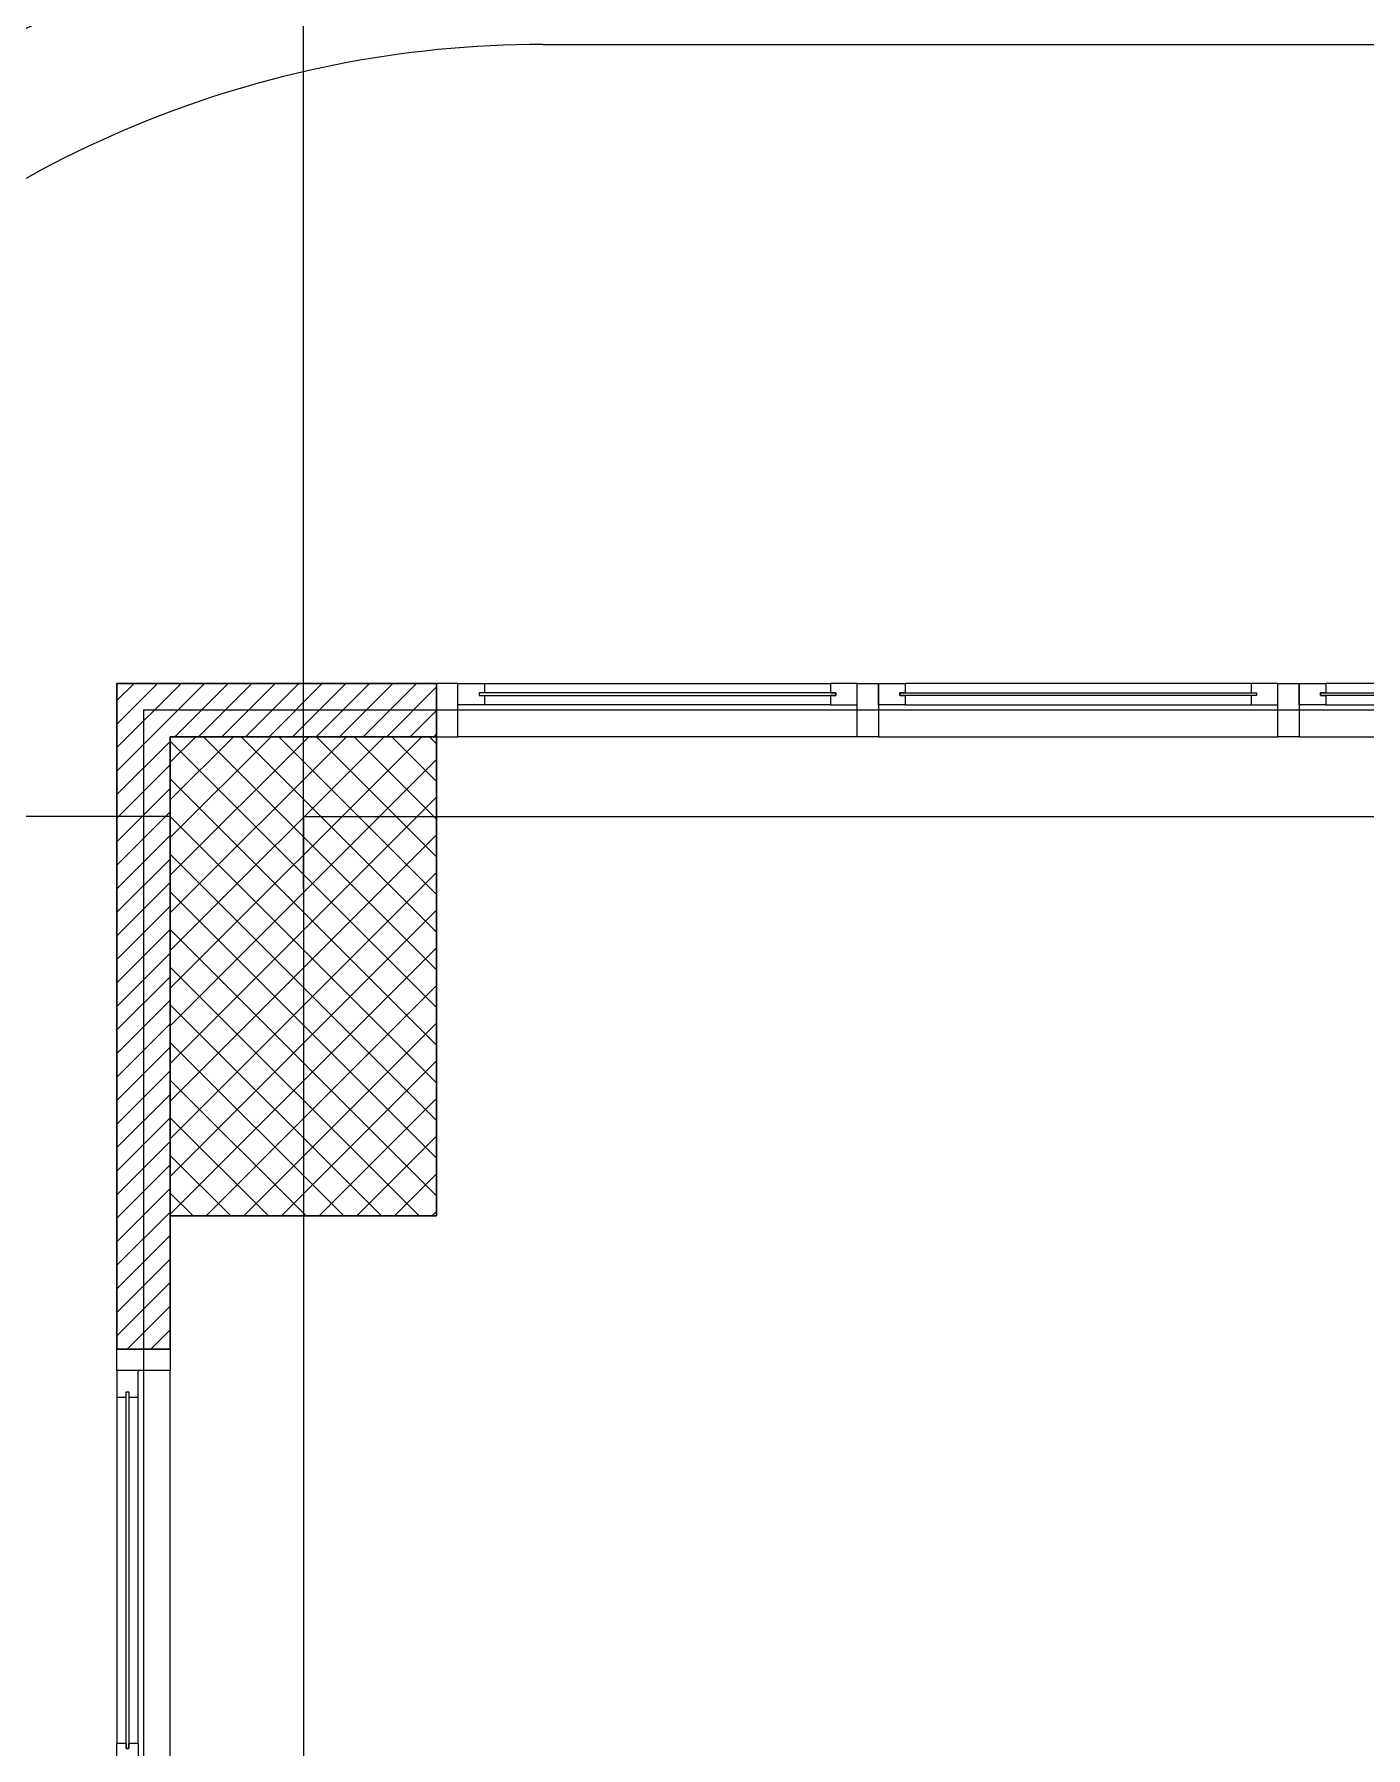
# Model space of a CAD drawing. Header units: inches. Extents: x 0 to 558, y -1 to 295.
# Drawn here: x 188.982 to 191.482, y 187.923 to 191.141 of the extents above; entities that cross this region are included whole.
import ezdxf

# ---------------------------------------------------------------- set-up
doc = ezdxf.new("R2010")
doc.units = ezdxf.units.IN
doc.header["$MEASUREMENT"] = 0
doc.linetypes.add('$0$HIDDEN', pattern=[0.375, 0.25, -0.125])
doc.linetypes.add('HelipadXX$0$Core-03$0$HIDDEN', pattern=[0.375, 0.25, -0.125])
for name, color, linetype, lineweight in [('ars', 11, 'Continuous', 0), ('ARSIR', 31, 'Continuous', 5), ('ARSIR BETON', 8, 'Continuous', 5), ('DINDING2', 146, 'Continuous', 5), ('KOL', 1, 'Continuous', 30), ('lan', 7, 'Continuous', 15), ('RUMPUT', 93, 'Continuous', 0), ('SANITAIR', 15, 'Continuous', 9)]:
    doc.layers.add(name, color=color, linetype=linetype, lineweight=lineweight)
doc.layers.add('as', color=1, linetype='Continuous', plot=False)
for name, color, linetype in [('KACA', 151, 'Continuous'), ('Kusen', 30, 'Continuous'), ('LANTAI', 57, 'Continuous')]:
    doc.layers.add(name, color=color, linetype=linetype)
doc.layers.add('POLYLINE TPAK', color=4, linetype='Continuous', lineweight=20, plot=False)
pattern_1 = [(86.66968846814034, (37.07979678488971, 226.1472495293129), (-0.5066041251576352, 0.5692059985833484), [0.1428749999999999, -0.9347549999999997]), (41.66968846814034, (37.07979678488971, 226.1472495293129), (-0.5066044704663831, 0.5692063865624448), [0.142875, -0.6191249999999999]), (131.6696884681403, (37.07979678488971, 226.1472495293129), (-0.5692063865624448, -0.5066044704663831), [0.142875, -0.6191249999999999])]

# ---------------------------------------------------------------- blocks, each defined once
blk = doc.blocks.new('k3')
at = {"layer": 'ars'}
h = blk.add_hatch(dxfattribs=at)
h.set_pattern_fill('_USER', color=256, scale=0.05, angle=45, double=1, pattern_type=0)
h.set_pattern_definition([(45, (0, -5.050000000000011), (-0.03535533905932738, 0.03535533905932738), []), (135, (0, -5.050000000000011), (-0.03535533905932738, -0.03535533905932738), [])])
h.paths.add_polyline_path([(-0.25, -0.4500000000000011), (0.25, -0.4500000000000011), (0.25, 0.4499999999999993), (-0.25, 0.4499999999999993)])
at = {"layer": 'KOL'}
blk.add_lwpolyline([(-0.25, -0.4500000000000011), (0.25, -0.4500000000000011), (0.25, 0.4499999999999993), (-0.25, 0.4499999999999993)], close=True, dxfattribs=at)
blk = doc.blocks.new('BV 241')
at = {"layer": 'Kusen'}
for p, q in [((-1.114999999999839, 0.1000000000001933), (-0.4650000000002024, 0.1000000000001933)), ((0.3249999999998181, 0.1000000000001933), (-0.3249999999998181, 0.1000000000001933)), ((1.114999999999839, 0.1000000000000227), (0.4650000000002024, 0.1000000000000227)), ((-0.4650000000002024, 0.05999999999994543), (-1.114999999999839, 0.05999999999994543)), ((-0.3249999999998181, 0.05999999999994543), (0.3249999999998181, 0.05999999999994543)), ((0.4650000000002024, 0.0599999999997749), (1.114999999999839, 0.0599999999997749)), ((-0.4150000000000205, 0), (-1.16500000000002, 0)), ((-0.375, 0), (0.375, 0)), ((0.4150000000000205, -1.70530256582424e-13), (1.16500000000002, -1.70530256582424e-13))]:
    blk.add_line(p, q, dxfattribs=at)
for points in [[(-1.205000000000041, 0), (-1.16500000000002, 0), (-1.16500000000002, 0.1000000000000227), (-1.205000000000041, 0.1000000000000227)], [(-0.375, 0), (-0.4150000000000205, 0), (-0.4150000000000205, 0.1000000000000227), (-0.375, 0.1000000000000227)], [(0.4150000000000205, 0), (0.375, 0), (0.375, 0.1000000000000227), (0.4150000000000205, 0.1000000000000227)], [(1.205000000000041, -1.70530256582424e-13), (1.16500000000002, -1.70530256582424e-13), (1.16500000000002, 0.09999999999985221), (1.205000000000041, 0.09999999999985221)]]:
    blk.add_lwpolyline(points, close=True, dxfattribs=at)
for points in [[(-1.114999999999839, 0.07749999999998636), (-1.114999999999839, 0.05999999999994543), (-1.16500000000002, 0.05999999999994543), (-1.16500000000002, 0.1000000000000227), (-1.114999999999839, 0.1000000000000227), (-1.114999999999839, 0.08249999999998181), (-1.125000000000057, 0.08249999999998181), (-1.125000000000057, 0.07749999999998636), (-1.114999999999839, 0.07749999999998636)], [(-0.4650000000002024, 0.07750000000015689), (-0.4650000000002024, 0.06000000000011596), (-0.4150000000000205, 0.06000000000011596), (-0.4149999999999636, 0.1000000000001933), (-0.4650000000002024, 0.1000000000001933), (-0.4650000000002024, 0.08250000000015234), (-0.4549999999999841, 0.08250000000015234), (-0.4549999999999841, 0.07750000000015689), (-0.4650000000002024, 0.07750000000015689)], [(-0.3249999999998181, 0.07750000000015689), (-0.3249999999998181, 0.06000000000011596), (-0.375, 0.06000000000011596), (-0.3750000000000568, 0.1000000000001933), (-0.3249999999998181, 0.1000000000001933), (-0.3249999999998181, 0.08250000000015234), (-0.3350000000000364, 0.08250000000015234), (-0.3350000000000364, 0.07750000000015689), (-0.3249999999998181, 0.07750000000015689)], [(0.3249999999998181, 0.07749999999998636), (0.3249999999998181, 0.05999999999994543), (0.375, 0.05999999999994543), (0.375, 0.1000000000000227), (0.3249999999998181, 0.1000000000000227), (0.3249999999998181, 0.08249999999998181), (0.3350000000000364, 0.08249999999998181), (0.3350000000000364, 0.07749999999998636), (0.3249999999998181, 0.07749999999998636)], [(0.4650000000002024, 0.07749999999998636), (0.4650000000002024, 0.05999999999994543), (0.4150000000000205, 0.05999999999994543), (0.4149999999999636, 0.1000000000000227), (0.4650000000002024, 0.1000000000000227), (0.4650000000002024, 0.08249999999998181), (0.4549999999999841, 0.08249999999998181), (0.4549999999999841, 0.07749999999998636), (0.4650000000002024, 0.07749999999998636)], [(1.114999999999839, 0.07749999999981583), (1.114999999999839, 0.0599999999997749), (1.16500000000002, 0.0599999999997749), (1.16500000000002, 0.09999999999985221), (1.114999999999839, 0.09999999999985221), (1.114999999999839, 0.08249999999981128), (1.125000000000057, 0.08249999999981128), (1.125000000000057, 0.07749999999981583), (1.114999999999839, 0.07749999999981583)]]:
    blk.add_lwpolyline(points, dxfattribs=at)
at = {"layer": 'Kusen', "color": 141}
for points in [[(-1.125000000000057, 0.07750000000015689), (-0.4549999999999841, 0.07750000000015689), (-0.4549999999999841, 0.08249999999998181), (-1.125000000000057, 0.08249999999998181)], [(0.3350000000000364, 0.07750000000015689), (-0.3350000000000364, 0.07750000000015689), (-0.3350000000000364, 0.08249999999998181), (0.3350000000000364, 0.08249999999998181)], [(1.125000000000057, 0.07749999999998636), (0.4549999999999841, 0.07749999999998636), (0.4549999999999841, 0.08249999999981128), (1.125000000000057, 0.08249999999981128)]]:
    blk.add_lwpolyline(points, close=True, dxfattribs=at)
blk = doc.blocks.new('BV 320')
at = {"layer": 'KACA'}
for points in [[(0.02750000000031605, 3.120000000000118), (0.02750000000031605, 2.450000000000045), (0.03250000000014097, 2.450000000000045), (0.03250000000014097, 3.120000000000118)], [(0.02750000000031605, 2.330000000000098), (0.02750000000031605, 1.660000000000025), (0.03250000000014097, 1.660000000000025), (0.03250000000014097, 2.330000000000098)], [(0.02750000000031605, 0.8700000000000045), (0.02750000000031605, 1.540000000000077), (0.03250000000014097, 1.540000000000077), (0.03250000000014097, 0.8700000000000045)], [(0.02750000000014552, 0.07999999999998408), (0.02750000000014552, 0.7500000000000568), (0.03249999999997044, 0.7500000000000568), (0.03249999999997044, 0.07999999999998408)]]:
    blk.add_lwpolyline(points, close=True, dxfattribs=at)
at = {"layer": 'Kusen'}
for p, q in [((-0.04999999999984084, 2.410000000000082), (-0.04999999999984084, 3.160000000000082)), ((0.01000000000010459, 2.460000000000264), (0.01000000000010459, 3.1099999999999)), ((0.05000000000035243, 3.1099999999999), (0.05000000000035243, 2.460000000000264)), ((-0.04999999999984084, 1.620000000000061), (-0.04999999999984084, 2.370000000000061)), ((0.01000000000010459, 1.670000000000243), (0.01000000000010459, 2.319999999999879)), ((0.05000000000035243, 2.319999999999879), (0.05000000000035243, 1.670000000000243)), ((-0.04999999999984084, 1.580000000000041), (-0.04999999999984084, 0.8300000000000409)), ((0.01000000000010459, 1.529999999999859), (0.01000000000010459, 0.8800000000002228)), ((0.05000000000035243, 0.8800000000002228), (0.05000000000035243, 1.529999999999859)), ((-0.05000000000001137, 0.7900000000000205), (-0.05000000000001137, 0.04000000000002046)), ((0.009999999999934062, 0.7399999999998386), (0.009999999999934062, 0.09000000000020236)), ((0.0500000000001819, 0.09000000000020236), (0.0500000000001819, 0.7399999999998386))]:
    blk.add_line(p, q, dxfattribs=at)
for points in [[(-0.04999999999984084, 3.200000000000102), (-0.04999999999984084, 3.160000000000082), (0.0500000000001819, 3.160000000000082), (0.0500000000001819, 3.200000000000102)], [(-0.04999999999984084, 2.410000000000082), (-0.04999999999984084, 2.370000000000061), (0.0500000000001819, 2.370000000000061), (0.0500000000001819, 2.410000000000082)], [(-0.04999999999984084, 1.580000000000041), (-0.04999999999984084, 1.620000000000061), (0.0500000000001819, 1.620000000000061), (0.0500000000001819, 1.580000000000041)], [(-0.04999999999984084, 0.7900000000000205), (-0.04999999999984084, 0.8300000000000409), (0.0500000000001819, 0.8300000000000409), (0.0500000000001819, 0.7900000000000205)], [(-0.05000000000001137, 0), (-0.05000000000001137, 0.04000000000002046), (0.05000000000001137, 0.04000000000002046), (0.05000000000001137, 0)]]:
    blk.add_lwpolyline(points, close=True, dxfattribs=at)
for points in [[(0.02750000000014552, 3.1099999999999), (0.01000000000010459, 3.1099999999999), (0.01000000000010459, 3.160000000000082), (0.0500000000001819, 3.160000000000082), (0.0500000000001819, 3.1099999999999), (0.03250000000014097, 3.1099999999999), (0.03250000000014097, 3.120000000000118), (0.02750000000014552, 3.120000000000118), (0.02750000000014552, 3.1099999999999)], [(0.02750000000031605, 2.460000000000264), (0.01000000000027512, 2.460000000000264), (0.01000000000027512, 2.410000000000082), (0.05000000000035243, 2.410000000000025), (0.05000000000035243, 2.460000000000264), (0.0325000000003115, 2.460000000000264), (0.0325000000003115, 2.450000000000045), (0.02750000000031605, 2.450000000000045), (0.02750000000031605, 2.460000000000264)], [(0.02750000000014552, 2.319999999999879), (0.01000000000010459, 2.319999999999879), (0.01000000000010459, 2.370000000000061), (0.0500000000001819, 2.370000000000061), (0.0500000000001819, 2.319999999999879), (0.03250000000014097, 2.319999999999879), (0.03250000000014097, 2.330000000000098), (0.02750000000014552, 2.330000000000098), (0.02750000000014552, 2.319999999999879)], [(0.02750000000031605, 1.670000000000243), (0.01000000000027512, 1.670000000000243), (0.01000000000027512, 1.620000000000061), (0.05000000000035243, 1.620000000000005), (0.05000000000035243, 1.670000000000243), (0.0325000000003115, 1.670000000000243), (0.0325000000003115, 1.660000000000025), (0.02750000000031605, 1.660000000000025), (0.02750000000031605, 1.670000000000243)], [(0.02750000000031605, 1.529999999999859), (0.01000000000027512, 1.529999999999859), (0.01000000000027512, 1.580000000000041), (0.05000000000035243, 1.580000000000098), (0.05000000000035243, 1.529999999999859), (0.0325000000003115, 1.529999999999859), (0.0325000000003115, 1.540000000000077), (0.02750000000031605, 1.540000000000077), (0.02750000000031605, 1.529999999999859)], [(0.02750000000014552, 0.8800000000002228), (0.01000000000010459, 0.8800000000002228), (0.01000000000010459, 0.8300000000000409), (0.0500000000001819, 0.8300000000000409), (0.0500000000001819, 0.8800000000002228), (0.03250000000014097, 0.8800000000002228), (0.03250000000014097, 0.8700000000000045), (0.02750000000014552, 0.8700000000000045), (0.02750000000014552, 0.8800000000002228)], [(0.02750000000014552, 0.7399999999998386), (0.01000000000010459, 0.7399999999998386), (0.01000000000010459, 0.7900000000000205), (0.0500000000001819, 0.7900000000000773), (0.0500000000001819, 0.7399999999998386), (0.03250000000014097, 0.7399999999998386), (0.03250000000014097, 0.7500000000000568), (0.02750000000014552, 0.7500000000000568), (0.02750000000014552, 0.7399999999998386)], [(0.02749999999997499, 0.09000000000020236), (0.009999999999934062, 0.09000000000020236), (0.009999999999934062, 0.04000000000002046), (0.05000000000001137, 0.04000000000002046), (0.05000000000001137, 0.09000000000020236), (0.03249999999997044, 0.09000000000020236), (0.03249999999997044, 0.07999999999998408), (0.02749999999997499, 0.07999999999998408), (0.02749999999997499, 0.09000000000020236)]]:
    blk.add_lwpolyline(points, dxfattribs=at)
blk = doc.blocks.new('A-DAS')
at = {"layer": 'ars'}
h = blk.add_hatch(dxfattribs=at)
h.set_pattern_fill('ANSI31', color=256, scale=0.25, angle=180, style=0)
h.set_pattern_definition([(225, (-38.15000000149389, 51.299999261005), (0.0220970869120796, -0.02209708691207962), [])])
h.paths.add_polyline_path([(-38.0500000014939, 46.39999926113563), (-38.15000000149389, 46.39999926113562), (-38.15000000149389, 45.29999926098631), (-37.55000000151234, 45.29999926098631), (-37.5500000015122, 45.39999926098632), (-38.0500000014939, 45.3999992609817)])
h.paths.add_polyline_path([(-38.0500000014939, 54.44999976797159), (-38.14999919017491, 54.44999774021649), (-38.15000000149389, 53.09999952588321), (-38.0500000014939, 53.09999926284119)])
h.paths.add_polyline_path([(-38.15000000132464, 57.64999875409312), (-38.0500000014939, 57.64999875409517), (-38.0500000014939, 58.79999926100184), (-37.55000000009635, 58.79999926099723), (-37.55000000009635, 58.89999926097094), (-38.15000000149389, 58.89999926099723)])
at = {"layer": 'as'}
for q in [(36.59999999776103, 58.64999926097856), (-37.8000000014939, 43.04999926112166)]:
    blk.add_line((-37.8000000014939, 58.64999926097856), q, dxfattribs=at)
at = {"layer": 'as', "linetype": '$0$HIDDEN'}
blk.add_arc((-37.34999911737144, 58.09999839432943), 2.5, 89.99999999991859, 180.0000000060586, dxfattribs=at)
at = {"layer": 'KOL'}
blk.add_lwpolyline([(-37.5500000014939, 58.79999926100183), (-37.55000000097196, 58.89999919106101), (-38.15000000149389, 58.89999926099723), (-38.15000000149392, 57.64999875409414), (-38.0500000014939, 57.64999875409414), (-38.0500000014939, 58.79999926100183)], close=True, dxfattribs=at)
at = {"layer": 'lan'}
blk.add_line((-37.3499991173686, 60.09999839432943), (-31.69999923708772, 60.09999835248625), dxfattribs=at)
for centre in [(-37.34999911735291, 58.09999839432943), (-37.34999911737144, 58.09999839432943)]:
    blk.add_arc(centre, 2, 89.99999999991859, 180.0000000060586, dxfattribs=at)
at = {"layer": 'POLYLINE TPAK', "color": 3}
blk.add_lwpolyline([(24.15000213688324, 58.85003274676802), (-25.35000216443224, 58.85001051584733), (-25.35000160058199, 60.74999731232199), (-31.64999939571903, 60.74999918194307), (-31.64999893042319, 58.84999918508458), (-38.10000007529929, 58.84999926062538), (-38.10000000014901, 45.3499991415587), (-7.150000005011776, 45.34999923406322), (-7.150000005012267, 43.29999926124607), (-7.150000005012267, 15.94999928345494), (-38.10000018270362, 15.94998529291508), (-38.10004961401582, 2.449999242604196), (-31.64999900420644, 2.449996820279026), (-31.64999722187894, 0.5499993368026743), (-25.35000158497234, 0.5500011345169469), (-25.35000155566103, 2.449999306154105), (24.15000213020042, 2.449976706321813)], dxfattribs=at)
at = {"layer": 'SANITAIR'}
for points in [[(-4.379665463952776, 60.74999815015535), (-24.60000160058175, 60.74999829990458), (-24.60000137800768, 61.49999847729826), (-32.39999947823328, 61.49999657325395), (-32.39999948378768, 60.74999835767038), (-37.34999911736766, 60.74999839432944, 0.4142135624044838), (-39.99999911737142, 58.09999839404922), (-39.99999915203249, 42.04999926112104), (-31.92211144759024, 42.04999926109018)], [(-4.379665463952804, 60.44999815015534), (-24.90000168961137, 60.44999830212633), (-24.90000146703733, 61.19999840406574), (-32.09999948045503, 61.19999664648641), (-32.09999948600943, 60.4499983554486), (-37.34999911736809, 60.44999839432943, 0.4142135624044847), (-39.69999911737143, 58.09999839408094), (-39.69999915206419, 42.34999926111998), (-31.92211144750929, 42.34999926109018)], [(-4.379665463952833, 60.34999815015534), (-25.00000171928791, 60.34999830286692), (-25.00000149671388, 61.09999837965489), (-31.99999948119563, 61.09999667089726), (-31.99999948675002, 60.34999835470802), (-37.34999911736823, 60.34999839432943, 0.4142135624044846), (-39.59999911737144, 58.09999839409151), (-39.5999991520748, 42.44999926111963), (-31.92211144748232, 42.44999926109018)]]:
    blk.add_lwpolyline(points, format="xyb", dxfattribs=at)
blk.add_arc((-37.34999911737144, 58.09999839432943), 2.75, 89.99999999991859, 180.0000000060584, dxfattribs=at)
at = {"rotation": 180}
blk.add_blockref('BV 320', (-38.10000000149391, 57.64999875409414), dxfattribs=at)
at = {"layer": 'KOL', "xscale": -1}
blk.add_blockref('k3', (-37.8000000014939, 58.34999926100183), dxfattribs=at)
at = {"layer": 'Kusen'}
blk.add_blockref('BV 241', (-36.34500000097192, 58.79999919106099), dxfattribs=at)

msp = doc.modelspace()

# ---------------------------------------------------------------- hatches: boundary and pattern name
at = {"layer": 'ARSIR'}
h = msp.add_hatch(dxfattribs=at)
h.set_pattern_fill('AR-HBONE', color=256, scale=0.003, style=0)
h.set_pattern_definition([(45, (37.07979678488971, 226.1472495293129), (4.263256414560601e-17, 0.4310522938113194), [0.9144000000000001, -0.3048]), (135, (37.29532278488971, 226.362775529313), (4.263256414560601e-17, 0.4310522938113194), [0.9144000000000001, -0.3048])])
edge = h.paths.add_edge_path()
edge.add_arc((191.2827530460387, 190.0678956543874), 15.19998324846395, 89.99999999999604, 179.9999999982171)
edge.add_line((176.0827697975748, 190.0678956548604), (176.0827697958074, 133.2715304004354))
edge.add_arc((191.2827692281026, 133.2715303999624), 15.19999943229521, 179.9999999982171, 214.2302885441299)
edge.add_line((178.7156632049422, 124.7212187714648), (179.7077968028932, 125.3962385326868))
edge.add_arc((191.2827486305766, 133.2715098016121), 13.99997883471085, 179.9999999982458, 214.2302680237529, ccw=False)
edge.add_line((177.2827697958658, 133.2715098020407), (177.2827697976046, 190.0678956548161))
edge.add_arc((191.2827530460388, 190.0678956543874), 13.99998324843415, 90, 179.9999999982458, ccw=False)
edge.add_line((191.2827530460388, 204.0678789028216), (270.5465688321954, 204.0678789028216))
edge.add_arc((270.5465688321954, 204.9086305199022), 0.8407516170806038, 270.0000000000019, 359.9969732944158)
edge.add_line((271.3873204481029, 204.9085861063758), (191.2827530460398, 205.2678789028514))
h = msp.add_hatch(dxfattribs=at)
h.set_pattern_fill('AR-HBONE', color=256, scale=0.003, style=0)
h.set_pattern_definition([(45, (183.2674889524655, 164.5562491017591), (4.263256414560601e-17, 0.4310522938113194), [0.9144000000000001, -0.3048]), (135, (183.4830149524655, 164.7717751017591), (4.263256414560601e-17, 0.4310522938113194), [0.9144000000000001, -0.3048])])
edge = h.paths.add_edge_path()
edge.add_line((184.4674891531389, 164.6615288299662), (183.2674889524675, 164.6615288301367))
edge.add_line((183.2674889524675, 164.6615288301367), (183.2674889524656, 189.9562649485786))
edge.add_arc((191.2674722009004, 189.9562649485785), 7.999983248434745, 90.00000000000023, 179.9999999999997, ccw=False)
edge.add_line((191.2674722009003, 197.9562481970133), (191.2827530461605, 197.95624729592))
edge.add_line((191.2827530461605, 197.95624729592), (191.2827530461605, 196.7562470945383))
edge.add_line((191.2827530461605, 196.7562470945383), (191.2674722009171, 196.7562479956316))
edge.add_arc((191.2674722009171, 189.9562649485618), 6.799983047069759, 90, 179.9999999983974)
edge.add_line((184.4674891538473, 189.956264948752), (184.4674891531389, 164.6615288301032))
at = {"layer": 'ARSIR BETON'}
h = msp.add_hatch(dxfattribs=at)
h.set_pattern_fill('AR-HBONE', color=256, scale=0.004, style=0)
h.set_pattern_definition([(45, (37.07979678488971, 226.1472495293129), (5.684341886080802e-17, 0.5747363917484258), [1.2192, -0.4064]), (135, (37.36716478488971, 226.4346175293129), (5.684341886080802e-17, 0.5747363917484258), [1.2192, -0.4064])])
edge = h.paths.add_edge_path()
edge.add_arc((191.2827530460388, 190.0678956543874), 13.99998324843415, 90, 180)
edge.add_line((177.2827697976046, 190.0678956543874), (177.2827697958809, 133.2715303996917))
edge.add_arc((191.2827486305768, 133.2715098016121), 13.99997883471105, 179.9999157010851, 263.1191927485166)
edge.add_line((189.6054912243188, 119.3723654047253), (189.6054912243184, 112.3226705917808))
edge.add_line((189.6054912243184, 112.3226705917808), (189.7054912243192, 112.3226705917808))
edge.add_line((189.7054912243192, 112.3226705917808), (189.705491224319, 112.2226705917809))
edge.add_line((189.705491224319, 112.2226705917809), (201.7054912243115, 112.2226705917805))
edge.add_line((201.7054912243115, 112.2226705917805), (201.7054912496359, 119.2715309675217))
edge.add_line((201.7054912496359, 119.2715309675217), (380.2200184182929, 119.2715309631573))
edge.add_arc((380.2200184175784, 133.271530397784), 13.99999943462672, 270.0000000029237, 359.9999999993218)
edge.add_line((394.2200178522052, 133.2715303976183), (394.2200178527473, 186.8365306403635))
edge.add_arc((380.0700144284386, 186.8365266512287), 14.15000342430926, 1.615268768599631e-05, 89.99998380649028)
edge.add_line((380.0700184276549, 200.9865300755374), (288.3872765684852, 200.9865301410767))
edge.add_arc((288.3872765719509, 203.9865301406582), 2.999999999581492, 180.0000000198341, 269.9999999338081, ccw=False)
edge.add_line((285.3872765723694, 203.9865301396197), (285.3985681154834, 204.9823001466166))
edge.add_line((285.3985681154834, 204.9823001466166), (271.3873246073365, 205.1475171556722))
edge.add_line((271.3873246073365, 205.1475171556722), (271.3873204512137, 204.9086303990666))
edge.add_arc((270.5465688308253, 204.90863052321), 0.8407516203884131, 270.00000009337174, 359.9999915398413, ccw=False)
edge.add_line((270.5465688321954, 204.0678789028216), (191.2827530460388, 204.0678789028216))
edge = h.paths.add_edge_path()
edge.add_line((191.2672355975751, 197.9562481935145), (265.7565847507126, 197.9584512519224))
edge.add_arc((265.7568436984304, 189.2029500703031), 8.755501185448518, 41.34299786484178, 90.00169454735197, ccw=False)
edge.add_line((272.3301992487418, 194.9865300876956), (332.5823111287879, 194.9865300876956))
edge.add_line((332.5823111287879, 194.9865300876955), (332.5823111294587, 191.871529060519))
edge.add_line((332.5823111294587, 191.8715290605191), (340.1822420460586, 191.8715290631811))
edge.add_line((340.1822420460586, 191.8715290631811), (340.1822420691279, 194.9865300704816))
edge.add_line((340.1822420691279, 194.9865300704816), (380.0700186656723, 194.9865296794636))
edge.add_arc((380.0700185857783, 186.8365304170786), 8.149999262385025, -2.2737367544323206e-13, 89.99999943833228, ccw=False)
edge.add_line((388.2200178481633, 186.8365304170786), (388.2200178481633, 163.1715301763664))
edge.add_line((388.2200178481633, 163.1715301763664), (388.2200178453184, 157.7117318763081))
edge.add_line((388.2200178453184, 157.7117318763081), (388.2200178477973, 133.271530398664))
edge.add_arc((380.2200184175098, 133.2715303978526), 7.999999430287525, -89.99999999975239, 5.811386927234707e-09, ccw=False)
edge.add_line((380.2200184175443, 125.2715309675651), (191.2827530423658, 125.2715309667489))
edge.add_arc((191.1850453941413, 133.1732207511342), 7.902293858948923, 180.1231675278102, 270.7084498023279, ccw=False)
edge.add_line((183.2827697939069, 133.1562333699121), (183.2674892419708, 189.9541127231707))
edge.add_arc((191.2674722009004, 189.9562649485785), 7.999983248434781, 90.00169455004323, 180.015414211516, ccw=False)
at = {"layer": 'RUMPUT'}
h = msp.add_hatch(dxfattribs=at)
h.set_pattern_fill('GRASS', color=256, scale=0.03, angle=356.6696884681404, style=0)
h.set_pattern_definition(pattern_1)
edge = h.paths.add_edge_path()
edge.add_line((173.8596473018068, 124.7086841961878), (178.5194686754951, 124.7086841961878))
edge.add_line((178.5194686754951, 124.7086841961878), (178.576989384379, 124.7478196964552))
edge.add_arc((191.2745198704961, 133.2689901792037), 15.29175028706457, 179.9904195417624, 213.8651193647624, ccw=False)
edge.add_line((175.9827697972054, 133.2715471210163), (175.9827697975748, 190.0678956543905))
edge.add_arc((191.2827115528424, 190.0679371475861), 15.29994175532382, 89.99902697357118, 180.0001553852311, ccw=False)
edge.add_line((191.282971384331, 205.3678789007036), (269.9053067584439, 205.0253270853659))
edge.add_line((269.9053067584439, 205.0253270853659), (167.2318890602109, 206.0180894513984))
edge.add_line((167.2318890602109, 206.0180894513984), (167.5209522787765, 198.8984623769369))
edge.add_line((167.5209522787765, 198.8984623769369), (170.7476549029263, 161.1322737417141))
edge.add_line((170.7476549029263, 161.1322737417141), (173.8596473018068, 124.7086841961878))
h = msp.add_hatch(dxfattribs=at)
h.set_pattern_fill('GRASS', color=256, scale=0.03, angle=356.6696884681404, style=0)
h.set_pattern_definition(pattern_1)
edge = h.paths.add_edge_path()
edge.add_line((222.8076111792173, 191.8715291200184), (222.8076111793155, 197.4562477464109))
edge.add_arc((222.4076111793156, 197.4562477464179), 0.3999999999999773, 359.9999999989924, 450.000000000004)
edge.add_line((222.4076111793155, 197.8562477464179), (221.7659464513364, 197.8562477464179))
edge.add_arc((221.7659464513364, 197.4562477464179), 0.4000000000000021, 90, 179.8248949484122)
edge.add_line((221.3659483193573, 197.4574702083898), (221.3518862075982, 192.8562486040339))
edge.add_line((221.3518862075982, 192.8562486040339), (191.1674722008954, 192.8562477435673))
edge.add_line((191.1674722008954, 192.8562477435673), (191.1674722010819, 196.6555021341587))
edge.add_arc((191.2674721969896, 189.9562653992691), 6.699983046939429, 90.85519477074263, 179.9999999990425)
edge.add_line((184.5674891500502, 189.956265399381), (184.5674891548407, 164.7715288434159))
edge.add_line((184.5674891548407, 164.7715288434159), (189.4120614975618, 164.7715310903612))
edge.add_arc((189.4168289843556, 165.1662998175703), 0.3947975138126398, 269.3080921184508, 360.6780141321439)
edge.add_line((189.8115988560339, 165.1709715760959), (189.8115988554121, 170.2314407169422))
edge.add_line((189.8115988554121, 170.2314407169422), (194.9669349657003, 170.2314447087686))
edge.add_arc((194.9651651788577, 170.6314407485308), 0.3999999549636802, 270.2535041474397, 359.9999996728059)
edge.add_line((195.3651651338214, 170.6314407462466), (195.3651651342994, 172.5215302302063))
edge.add_line((195.3651651342994, 172.5215302302063), (187.1872774384456, 172.5215302302375))
edge.add_line((187.1872774384456, 172.5215302302375), (187.1872774730702, 189.0041720781548))
edge.add_arc((189.939072412773, 189.1174584457779), 2.754125848842658, 90.36187236940839, 182.3574313061966, ccw=False)
edge.add_line((189.9216778432424, 191.8715293635674), (222.8076111792173, 191.8715291200184))

# ---------------------------------------------------------------- linework, layer by layer
at = {"layer": 'ARSIR', "linetype": 'HelipadXX$0$Core-03$0$HIDDEN', "ltscale": 10}
msp.add_line((189.487276578152, 189.536530142739), (189.4872765869193, 238.494026435679), dxfattribs=at)
msp.add_lwpolyline([(189.2372765870658, 189.671530230101), (156.1216929831185, 189.6715302299695)], dxfattribs=at)
at = {"layer": 'DINDING2'}
for points in [[(173.7678268676412, 124.6086841961878), (178.5502616278664, 124.6086841961878), (178.7156631651617, 124.7212188299335, -0.1505639209433659), (176.0827697958074, 133.2715303999624), (176.0827697975748, 190.0678956543874, -0.4142151562262453), (191.2827530460455, 205.2678789028513), (271.387320451209, 204.9086303303703), (271.3873326468949, 205.0882794129587), (167.1277054935273, 206.1191014900796), (167.4211251873295, 198.8921744305247), (170.648017907244, 161.1237608637392)], [(173.8596473018068, 124.7086841961878), (178.5194686754951, 124.7086841961878), (178.576989384379, 124.7478196964552, -0.1488921103636785), (175.9827697972054, 133.2715471210163), (175.9827697975748, 190.0678956543905, -0.4142193307700004), (191.282971384331, 205.3678789007036), (270.555306758444, 205.0253270853659), (167.2318890602109, 206.0180894513984), (167.5209522787765, 198.8984623769369), (170.7476549029263, 161.1322737417141)], [(222.8076111792173, 191.8715291200184), (222.8076111793155, 197.4562477464109, 0.4142135623782516), (222.4076111793155, 197.8562477464179), (221.7659464513364, 197.8562477464179, 0.4133187169478498), (221.3659483193573, 197.4574702083898), (221.3518862075982, 192.8562486040339), (191.1674722008954, 192.8562477435673), (191.1674722010819, 196.6555021341586, 0.4098485749977736), (184.5674891500502, 189.956265399381), (184.5674891548407, 164.7715288434159), (189.4120614975618, 164.7715310903612, 0.4212340023123881), (189.8115988560339, 165.1709715760959), (189.8115988554121, 170.2314407169422), (194.9669349657003, 170.2314447087686, 0.4129182528587316), (195.3651651338214, 170.6314407462466), (195.3651651342994, 172.5215302302063), (187.1872774384456, 172.5215302302375), (187.1872774730702, 189.0041720781548, -0.4244519471348883), (189.9216778432424, 191.8715293635674)]]:
    msp.add_lwpolyline(points, format="xyb", close=True, dxfattribs=at)
for points in [[(175.8827155239426, 161.5655138430693), (175.8827155239425, 190.0678956543874, -0.4142135623730961), (191.2827530460388, 205.4679331764837), (271.3873326739786, 205.088279412834)], [(222.9076111792155, 191.7715291192778), (222.9076111793155, 197.4562477464091, 0.4142135623782487), (222.4076111793155, 197.9562477464179), (221.7659464513364, 197.9562477464179, 0.4133187169478473), (221.2659487863626, 197.4577758238827), (221.2521913575023, 192.9562486011919), (191.2674722009003, 192.9562477464179), (191.2674722010868, 196.7562475450362), (191.2674721971032, 196.7562484462085, 0.4142135623730921), (184.4674891500502, 189.9562653993827), (184.4674891548597, 164.6715287970352), (189.4114917575909, 164.6715310900969, 0.4204828780974549), (189.9115988560338, 165.1715298992755), (189.9115988554244, 170.1314407943731), (194.9671439025634, 170.1314447089303, 0.4130549225027141), (195.4651651338214, 170.6314407456755), (195.4651651343246, 172.6215302302059), (187.2872774386557, 172.6215302302371), (187.2872774730745, 189.006248647269, -0.4246437879642222), (189.9219965569798, 191.7715293635651), (222.9076111792155, 191.7715291192778)]]:
    msp.add_lwpolyline(points, format="xyb", dxfattribs=at)
at = {"layer": 'LANTAI'}
msp.add_lwpolyline([(179.7077968028932, 125.3962385326868), (178.7156632049422, 124.7212187714648, -0.150478422660515), (176.0827697958074, 133.271530400608), (176.0827697975749, 161.5655138416372), (176.0827697975748, 190.0678956543874, -0.4142135623730956), (191.2827530460388, 205.2678789028514), (271.387320451209, 204.9086303303703), (271.3873204473301, 204.9085733177555, -0.4141936349623132), (270.5465688321954, 204.0678789028216), (191.2827530460388, 204.0678789028216, 0.414213562373095), (177.2827697976046, 190.0678956543874), (177.2827697976047, 161.5655138407234), (177.2827697958809, 133.2715303996917, 0.1504787072374864)], format="xyb", close=True, dxfattribs=at)
for points in [[(191.2827530460388, 204.0678789028216, 0.4142135623730948), (177.2827697976046, 190.0678956543874), (177.2827697958809, 133.2715303996917, 0.3794613747521122), (189.6054912243188, 119.3723654047253), (189.6054912243184, 112.3226705917808), (189.7054912243192, 112.3226705917808), (189.705491224319, 112.2226705917809), (201.7054912243115, 112.2226705917805), (201.7054912496359, 119.2715309675217), (380.2200184182929, 119.2715309631573, 0.4142135623546817), (394.2200178522052, 133.2715303976183), (394.2200178527473, 186.8365306403635, 0.4142133970209272), (380.0700184276549, 200.9865300755374), (288.3872765684852, 200.9865301410767, -0.4142135619333313), (285.3872765723694, 203.9865301396197), (285.3985681154834, 204.9823001466166), (271.3873246073365, 205.1475171556722), (271.3873204512137, 204.9086303990666, -0.4142135186478673), (270.5465688321954, 204.0678789028216), (191.2827530460388, 204.0678789028216)], [(191.2674722009004, 197.9562481970133, 0.4142135623731159), (183.2674889524656, 189.9562649485779), (183.2827697939069, 133.1562333699204, 0.4172086714596315), (191.2827530423657, 125.2715309667489), (380.2200184178959, 125.2715309675651, 0.4142135623572847), (388.2200178477974, 133.2715303978068), (388.2200178453184, 157.7117318763081), (388.2200178453184, 157.7117318763081), (388.2200178481633, 163.1715301763664), (388.2200178481633, 163.1715301763664), (388.2200178481633, 186.8365304170787, 0.4142135595018686), (380.0700186656725, 194.9865296794636), (340.1822420691279, 194.9865300704816), (340.1822420460586, 191.8715290631811), (332.5823111294587, 191.8715290605191), (332.582311128788, 194.9865300876955), (272.3301992487418, 194.9865300876956, 0.2155546282458439), (265.7568436984303, 197.9584512557516), (191.2674722009004, 197.9562481970133)], [(184.4674891531389, 164.6615288299662), (183.2674889524675, 164.6615288301367), (183.2674889524656, 189.9562649485786, -0.4142135623730922), (191.2674722009003, 197.9562481970133), (191.2827530461605, 197.95624729592), (191.2827530461605, 196.7562470945383), (191.2674722009171, 196.7562479956316, 0.4142135623649036), (184.4674891538473, 189.956264948752), (184.4674891531389, 164.6615288301032)]]:
    msp.add_lwpolyline(points, format="xyb", dxfattribs=at)
at = {"layer": 'POLYLINE TPAK'}
msp.add_lwpolyline([(184.4674891531389, 164.6615288301032), (184.4674891538473, 189.956264948545, -0.414213562373093), (191.2674722009003, 196.7562479956316), (191.2827530461605, 196.7562470945383)], format="xyb", dxfattribs=at)

# ---------------------------------------------------------------- block references
msp.add_blockref('A-DAS', (227.2872766431683, 131.0215309691225))

doc.saveas('drawing.dxf')
